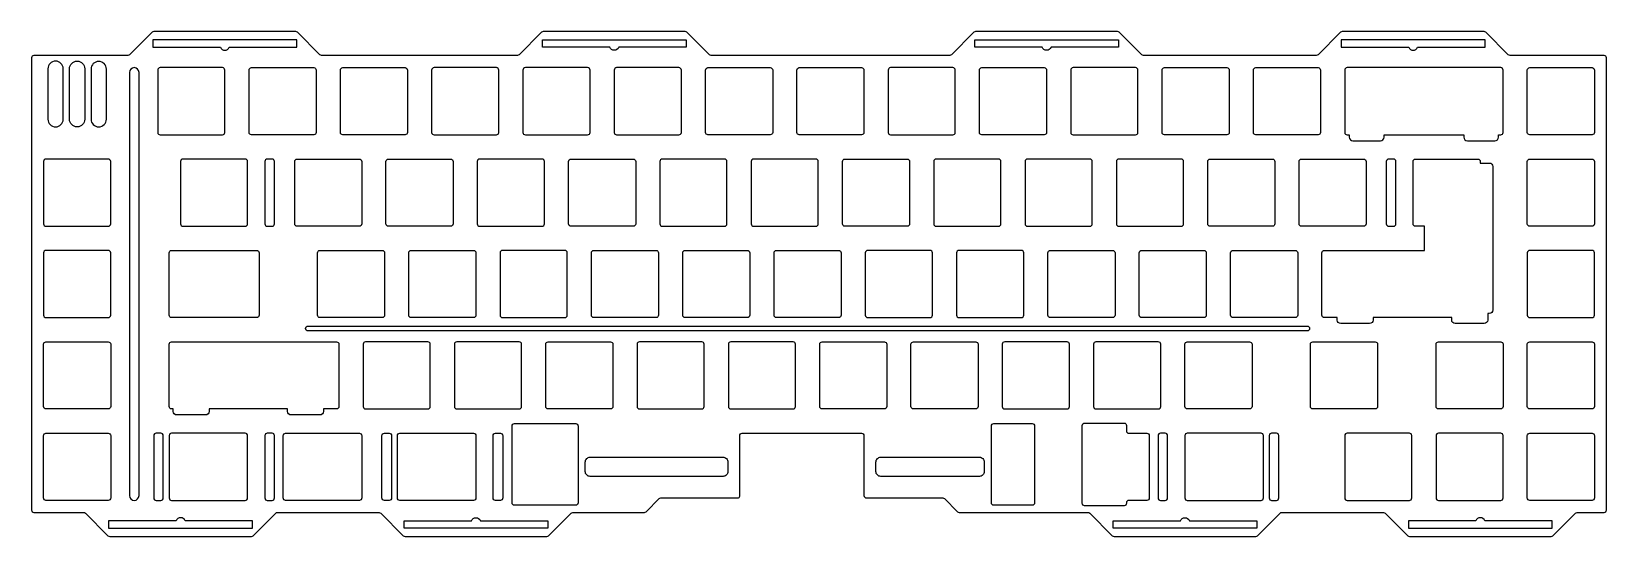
# Model space of a CAD drawing. Header units: millimetres. Extents: x 0 to 329, y 60 to 166.
import ezdxf

# ---------------------------------------------------------------- set-up
doc = ezdxf.new("R2010")
doc.units = ezdxf.units.MM
doc.layers.get('0').update_dxf_attribs({"linetype": 'CONTINUOUS'})

msp = doc.modelspace()

# ---------------------------------------------------------------- linework, layer by layer
for points in [[(190.47, 68.21), (193.2, 65.48, 0.198912), (193.55, 65.33), (220.44, 65.33, -0.198912), (220.8, 65.18), (225.5, 60.48, 0.198912), (225.86, 60.33), (255.44, 60.33, 0.198912), (255.8, 60.48), (260.5, 65.18, -0.198912), (260.86, 65.33), (282.07, 65.33, -0.198912), (282.42, 65.18), (287.13, 60.48, 0.198912), (287.48, 60.33), (317.07, 60.33, 0.198912), (317.42, 60.48), (322.13, 65.18, -0.198912), (322.48, 65.33), (328.11, 65.33, 0.414214), (328.61, 65.83), (328.61, 160.08, 0.414214), (328.11, 160.58), (308.48, 160.58, -0.198912), (308.13, 160.73), (303.42, 165.43, 0.198912), (303.07, 165.58), (273.48, 165.58, 0.198912), (273.13, 165.43), (268.42, 160.73, -0.198912), (268.07, 160.58), (231.99, 160.58, -0.198912), (231.64, 160.73), (226.93, 165.43, 0.198912), (226.58, 165.58), (196.99, 165.58, 0.198912), (196.64, 165.43), (191.93, 160.73, -0.198912), (191.58, 160.58), (141.79, 160.58, -0.198912), (141.44, 160.73), (136.73, 165.43, 0.198912), (136.38, 165.58), (106.79, 165.58, 0.198912), (106.44, 165.43), (101.73, 160.73, -0.198912), (101.38, 160.58), (60.54, 160.58, -0.198912), (60.19, 160.73), (55.48, 165.43, 0.198912), (55.13, 165.58), (25.54, 165.58, 0.198912), (25.19, 165.43), (20.48, 160.73, -0.198912), (20.13, 160.58), (0.5, 160.58, 0.414214), (0, 160.08), (0, 65.83, 0.414214), (0.5, 65.33), (10.89, 65.33, -0.198912), (11.25, 65.18), (15.95, 60.48, 0.198912), (16.31, 60.33), (45.89, 60.33, 0.198912), (46.25, 60.48), (50.95, 65.18, -0.198912), (51.31, 65.33), (72.52, 65.33, -0.198912), (72.87, 65.18), (77.58, 60.48, 0.198912), (77.93, 60.33), (107.52, 60.33, 0.198912), (107.87, 60.48), (112.58, 65.18, -0.198912), (112.93, 65.33), (127.88, 65.33, 0.198912), (128.23, 65.48), (130.97, 68.21, -0.198912), (131.32, 68.35), (147.38, 68.35, 0.414214), (147.78, 68.75), (147.78, 81.35, -0.414214), (148.28, 81.85), (173.19, 81.85, -0.414214), (173.69, 81.35), (173.69, 68.85, 0.414214), (174.19, 68.35), (190.11, 68.35, -0.198912)], [(39.4, 162.33, 0.693889), (41.27, 162.33), (55.34, 162.33), (55.34, 163.83), (25.34, 163.83), (25.34, 162.33)], [(136.59, 162.33), (122.52, 162.33, -0.693889), (120.65, 162.33), (106.59, 162.33), (106.59, 163.83), (136.59, 163.83)], [(196.79, 162.33), (196.79, 163.83), (226.79, 163.83), (226.79, 162.33), (212.72, 162.33, -0.693889), (210.85, 162.33)], [(287.34, 162.33, 0.693889), (289.21, 162.33), (303.27, 162.33), (303.27, 163.83), (273.27, 163.83), (273.27, 162.33)], [(3.42, 147.31, 1), (6.62, 147.31), (6.62, 157.81, 1), (3.42, 157.81)], [(11.12, 157.81), (11.12, 147.31, -1), (7.92, 147.31), (7.92, 157.81, -1)], [(15.62, 157.75, 1), (12.42, 157.75), (12.42, 147.31, 1), (15.62, 147.31)], [(22.43, 157.05, 1), (20.43, 157.05), (20.43, 68.85, 1), (22.43, 68.85)], [(26.84, 158.05, 0.414214), (26.34, 157.55), (26.34, 144.55, 0.414214), (26.84, 144.05), (39.84, 144.05, 0.414214), (40.34, 144.55), (40.34, 157.55, 0.414214), (39.84, 158.05)], [(45.89, 158.05), (58.89, 158.05, -0.414214), (59.39, 157.55), (59.39, 144.55, -0.414214), (58.89, 144.05), (45.89, 144.05, -0.414214), (45.39, 144.55), (45.39, 157.55, -0.414214)], [(78.44, 157.55), (78.44, 144.55, -0.414214), (77.94, 144.05), (64.94, 144.05, -0.414214), (64.44, 144.55), (64.44, 157.55, -0.414214), (64.94, 158.05), (77.94, 158.05, -0.414214)], [(97.49, 157.55, 0.414214), (96.99, 158.05), (83.99, 158.05, 0.414214), (83.49, 157.55), (83.49, 144.55, 0.414214), (83.99, 144.05), (96.99, 144.05, 0.414214), (97.49, 144.55)], [(103.04, 158.05, 0.414214), (102.54, 157.55), (102.54, 144.55, 0.414214), (103.04, 144.05), (116.04, 144.05, 0.414214), (116.54, 144.55), (116.54, 157.55, 0.414214), (116.04, 158.05)], [(122.09, 158.05, 0.414214), (121.59, 157.55), (121.59, 144.55, 0.414214), (122.09, 144.05), (135.09, 144.05, 0.414214), (135.59, 144.55), (135.59, 157.55, 0.414214), (135.09, 158.05)], [(154.14, 144.05), (141.14, 144.05, -0.414214), (140.64, 144.55), (140.64, 157.55, -0.414214), (141.14, 158.05), (154.14, 158.05, -0.414214), (154.64, 157.55), (154.64, 144.55, -0.414214)], [(173.19, 144.05), (160.19, 144.05, -0.414214), (159.69, 144.55), (159.69, 157.55, -0.414214), (160.19, 158.05), (173.19, 158.05, -0.414214), (173.69, 157.55), (173.69, 144.55, -0.414214)], [(192.24, 144.05, 0.414214), (192.74, 144.55), (192.74, 157.55, 0.414214), (192.24, 158.05), (179.24, 158.05, 0.414214), (178.74, 157.55), (178.74, 144.55, 0.414214), (179.24, 144.05)], [(197.79, 144.55), (197.79, 157.55, -0.414214), (198.29, 158.05), (211.29, 158.05, -0.414214), (211.79, 157.55), (211.79, 144.55, -0.414214), (211.29, 144.05), (198.29, 144.05, -0.414214)], [(217.34, 158.05, 0.414214), (216.84, 157.55), (216.84, 144.55, 0.414214), (217.34, 144.05), (230.34, 144.05, 0.414214), (230.84, 144.55), (230.84, 157.55, 0.414214), (230.34, 158.05)], [(249.89, 157.55), (249.89, 144.55, -0.414214), (249.39, 144.05), (236.39, 144.05, -0.414214), (235.89, 144.55), (235.89, 157.55, -0.414214), (236.39, 158.05), (249.39, 158.05, -0.414214)], [(254.94, 144.55), (254.94, 157.55, -0.414214), (255.44, 158.05), (268.44, 158.05, -0.414214), (268.94, 157.55), (268.94, 144.55, -0.414214), (268.44, 144.05), (255.44, 144.05, -0.414214)], [(273.99, 144.55, 0.414214), (274.49, 144.05), (274.95, 144.05), (274.95, 143.55, 0.414214), (275.7, 142.8), (281.45, 142.8, 0.414214), (282.2, 143.55), (282.2, 144.05), (298.83, 144.05), (298.83, 143.55, 0.414214), (299.58, 142.8), (305.33, 142.8, 0.414214), (306.08, 143.55), (306.08, 144.05), (306.54, 144.05, 0.414214), (307.04, 144.55), (307.04, 157.55, 0.414214), (306.54, 158.05), (274.49, 158.05, 0.414214), (273.99, 157.55)], [(326.09, 157.55), (326.09, 144.55, -0.414214), (325.59, 144.05), (312.59, 144.05, -0.414214), (312.09, 144.55), (312.09, 157.55, -0.414214), (312.59, 158.05), (325.59, 158.05, -0.414214)], [(3.02, 139, 0.414214), (2.52, 138.5), (2.52, 125.5, 0.414214), (3.02, 125), (16.02, 125, 0.414214), (16.52, 125.5), (16.52, 138.5, 0.414214), (16.02, 139)], [(45.1, 138.5, 0.414214), (44.6, 139), (31.6, 139, 0.414214), (31.1, 138.5), (31.1, 125.5, 0.414214), (31.6, 125), (44.6, 125, 0.414214), (45.1, 125.5)], [(50.7, 138.5, 0.414214), (50.2, 139), (49.2, 139, 0.414214), (48.7, 138.5), (48.7, 125.5, 0.414214), (49.2, 125), (50.2, 125, 0.414214), (50.7, 125.5)], [(68.91, 138.5), (68.91, 125.5, -0.414214), (68.41, 125), (55.41, 125, -0.414214), (54.91, 125.5), (54.91, 138.5, -0.414214), (55.41, 139), (68.41, 139, -0.414214)], [(87.46, 125), (74.46, 125, -0.414214), (73.96, 125.5), (73.96, 138.5, -0.414214), (74.46, 139), (87.46, 139, -0.414214), (87.96, 138.5), (87.96, 125.5, -0.414214)], [(107.01, 138.5, 0.414214), (106.51, 139), (93.51, 139, 0.414214), (93.01, 138.5), (93.01, 125.5, 0.414214), (93.51, 125), (106.51, 125, 0.414214), (107.01, 125.5)], [(112.56, 139), (125.56, 139, -0.414214), (126.06, 138.5), (126.06, 125.5, -0.414214), (125.56, 125), (112.56, 125, -0.414214), (112.06, 125.5), (112.06, 138.5, -0.414214)], [(131.61, 139, 0.414214), (131.11, 138.5), (131.11, 125.5, 0.414214), (131.61, 125), (144.61, 125, 0.414214), (145.11, 125.5), (145.11, 138.5, 0.414214), (144.61, 139)], [(164.16, 138.5, 0.414214), (163.66, 139), (150.66, 139, 0.414214), (150.16, 138.5), (150.16, 125.5, 0.414214), (150.66, 125), (163.66, 125, 0.414214), (164.16, 125.5)], [(169.71, 139), (182.71, 139, -0.414214), (183.21, 138.5), (183.21, 125.5, -0.414214), (182.71, 125), (169.71, 125, -0.414214), (169.21, 125.5), (169.21, 138.5, -0.414214)], [(188.26, 125.5, 0.414214), (188.76, 125), (201.76, 125, 0.414214), (202.26, 125.5), (202.26, 138.5, 0.414214), (201.76, 139), (188.76, 139, 0.414214), (188.26, 138.5)], [(207.81, 139, 0.414214), (207.31, 138.5), (207.31, 125.5, 0.414214), (207.81, 125), (220.81, 125, 0.414214), (221.31, 125.5), (221.31, 138.5, 0.414214), (220.81, 139)], [(239.86, 125, 0.414214), (240.36, 125.5), (240.36, 138.5, 0.414214), (239.86, 139), (226.86, 139, 0.414214), (226.36, 138.5), (226.36, 125.5, 0.414214), (226.86, 125)], [(245.91, 139), (258.91, 139, -0.414214), (259.41, 138.5), (259.41, 125.5, -0.414214), (258.91, 125), (245.91, 125, -0.414214), (245.41, 125.5), (245.41, 138.5, -0.414214)], [(277.96, 125), (264.96, 125, -0.414214), (264.46, 125.5), (264.46, 138.5, -0.414214), (264.96, 139), (277.96, 139, -0.414214), (278.46, 138.5), (278.46, 125.5, -0.414214)], [(269.73, 119.95), (290.66, 119.95), (290.66, 125), (288.77, 125, -0.414214), (288.27, 125.5), (288.27, 138.5, -0.414214), (288.77, 139), (301.77, 139, -0.414214), (302.27, 138.5), (302.27, 138.17), (304.16, 138.17, -0.414214), (304.91, 137.42), (304.91, 107.54, -0.414214), (304.16, 106.79), (303.82, 106.79), (303.82, 105.45, -0.414214), (303.07, 104.7), (297.07, 104.7, -0.414214), (296.32, 105.45), (296.32, 105.95), (279.94, 105.95), (279.94, 105.45, -0.414214), (279.19, 104.7), (273.19, 104.7, -0.414214), (272.44, 105.45), (272.44, 105.95), (269.73, 105.95, -0.414214), (269.23, 106.45), (269.23, 119.45, -0.414214)], [(282.67, 125.5, 0.414214), (283.17, 125), (284.18, 125, 0.414214), (284.68, 125.5), (284.68, 138.5, 0.414214), (284.18, 139), (283.17, 139, 0.414214), (282.67, 138.5)], [(326.09, 138.5), (326.09, 125.5, -0.414214), (325.59, 125), (312.59, 125, -0.414214), (312.09, 125.5), (312.09, 138.5, -0.414214), (312.59, 139), (325.59, 139, -0.414214)], [(16.52, 119.45, 0.414214), (16.02, 119.95), (3.02, 119.95, 0.414214), (2.52, 119.45), (2.52, 106.45, 0.414214), (3.02, 105.95), (16.02, 105.95, 0.414214), (16.52, 106.45)], [(46.98, 105.95), (29.22, 105.95, -0.414214), (28.72, 106.45), (28.72, 119.45, -0.414214), (29.22, 119.95), (46.98, 119.95, -0.414214), (47.48, 119.45), (47.48, 106.45, -0.414214)], [(73.17, 105.95), (60.17, 105.95, -0.414214), (59.67, 106.45), (59.67, 119.45, -0.414214), (60.17, 119.95), (73.17, 119.95, -0.414214), (73.67, 119.45), (73.67, 106.45, -0.414214)], [(92.22, 105.95), (79.22, 105.95, -0.414214), (78.72, 106.45), (78.72, 119.45, -0.414214), (79.22, 119.95), (92.22, 119.95, -0.414214), (92.72, 119.45), (92.72, 106.45, -0.414214)], [(98.27, 119.95, 0.414214), (97.77, 119.45), (97.77, 106.45, 0.414214), (98.27, 105.95), (111.27, 105.95, 0.414214), (111.77, 106.45), (111.77, 119.45, 0.414214), (111.27, 119.95)], [(130.82, 119.45), (130.82, 106.45, -0.414214), (130.32, 105.95), (117.32, 105.95, -0.414214), (116.82, 106.45), (116.82, 119.45, -0.414214), (117.32, 119.95), (130.32, 119.95, -0.414214)], [(149.87, 119.45), (149.87, 106.45, -0.414214), (149.37, 105.95), (136.38, 105.95, -0.414214), (135.88, 106.45), (135.88, 119.45, -0.414214), (136.38, 119.95), (149.37, 119.95, -0.414214)], [(155.42, 119.95), (168.42, 119.95, -0.414214), (168.92, 119.45), (168.92, 106.45, -0.414214), (168.42, 105.95), (155.42, 105.95, -0.414214), (154.93, 106.45), (154.93, 119.45, -0.414214)], [(187.47, 105.95, 0.414214), (187.97, 106.45), (187.97, 119.45, 0.414214), (187.47, 119.95), (174.47, 119.95, 0.414214), (173.97, 119.45), (173.97, 106.45, 0.414214), (174.47, 105.95)], [(193.52, 119.95, 0.414214), (193.02, 119.45), (193.02, 106.45, 0.414214), (193.52, 105.95), (206.52, 105.95, 0.414214), (207.03, 106.45), (207.03, 119.45, 0.414214), (206.52, 119.95)], [(212.57, 119.95), (225.57, 119.95, -0.414214), (226.07, 119.45), (226.07, 106.45, -0.414214), (225.57, 105.95), (212.57, 105.95, -0.414214), (212.07, 106.45), (212.07, 119.45, -0.414214)], [(244.63, 105.95), (231.62, 105.95, -0.414214), (231.12, 106.45), (231.12, 119.45, -0.414214), (231.62, 119.95), (244.63, 119.95, -0.414214), (245.12, 119.45), (245.12, 106.45, -0.414214)], [(263.68, 105.95), (250.67, 105.95, -0.414214), (250.17, 106.45), (250.17, 119.45, -0.414214), (250.67, 119.95), (263.68, 119.95, -0.414214), (264.18, 119.45), (264.18, 106.45, -0.414214)], [(312.09, 106.45, 0.414214), (312.59, 105.95), (325.59, 105.95, 0.414214), (326.09, 106.45), (326.09, 119.45, 0.414214), (325.59, 119.95), (312.59, 119.95, 0.414214), (312.09, 119.45)], [(266.17, 103.18), (57.68, 103.18, -1), (57.68, 104.18), (66.72, 104.18), (257.23, 104.18), (266.17, 104.18, -1)], [(3.02, 100.9), (16.02, 100.9, -0.414214), (16.52, 100.4), (16.52, 87.4, -0.414214), (16.02, 86.9), (3.02, 86.9, -0.414214), (2.52, 87.4), (2.52, 100.4, -0.414214)], [(60.18, 85.65), (54.18, 85.65, -0.414214), (53.43, 86.4), (53.43, 86.9), (37.06, 86.9), (37.06, 86.4, -0.414214), (36.31, 85.65), (30.31, 85.65, -0.414214), (29.56, 86.4), (29.56, 86.9), (29.22, 86.9, -0.414214), (28.72, 87.4), (28.72, 100.4, -0.414214), (29.22, 100.9), (63.65, 100.9, -0.414214), (64.15, 100.4), (64.15, 87.4, -0.414214), (63.65, 86.9), (60.93, 86.9), (60.93, 86.4, -0.414214)], [(69.7, 100.9, 0.414214), (69.2, 100.4), (69.2, 87.4, 0.414214), (69.7, 86.9), (82.7, 86.9, 0.414214), (83.2, 87.4), (83.2, 100.4, 0.414214), (82.7, 100.9)], [(88.75, 100.9, 0.414214), (88.25, 100.4), (88.25, 87.4, 0.414214), (88.75, 86.9), (101.75, 86.9, 0.414214), (102.25, 87.4), (102.25, 100.4, 0.414214), (101.75, 100.9)], [(107.8, 100.9), (120.8, 100.9, -0.414214), (121.3, 100.4), (121.3, 87.4, -0.414214), (120.8, 86.9), (107.8, 86.9, -0.414214), (107.3, 87.4), (107.3, 100.4, -0.414214)], [(140.35, 100.4, 0.414214), (139.85, 100.9), (126.85, 100.9, 0.414214), (126.35, 100.4), (126.35, 87.4, 0.414214), (126.85, 86.9), (139.85, 86.9, 0.414214), (140.35, 87.4)], [(159.4, 100.4, 0.414214), (158.9, 100.9), (145.9, 100.9, 0.414214), (145.4, 100.4), (145.4, 87.4, 0.414214), (145.9, 86.9), (158.9, 86.9, 0.414214), (159.4, 87.4)], [(164.95, 100.9), (177.95, 100.9, -0.414214), (178.45, 100.4), (178.45, 87.4, -0.414214), (177.95, 86.9), (164.95, 86.9, -0.414214), (164.45, 87.4), (164.45, 100.4, -0.414214)], [(184, 100.9), (197, 100.9, -0.414214), (197.5, 100.4), (197.5, 87.4, -0.414214), (197, 86.9), (184, 86.9, -0.414214), (183.5, 87.4), (183.5, 100.4, -0.414214)], [(203.05, 100.9, 0.414214), (202.55, 100.4), (202.55, 87.4, 0.414214), (203.05, 86.9), (216.05, 86.9, 0.414214), (216.55, 87.4), (216.55, 100.4, 0.414214), (216.05, 100.9)], [(222.1, 100.9, 0.414214), (221.6, 100.4), (221.6, 87.4, 0.414214), (222.1, 86.9), (235.1, 86.9, 0.414214), (235.6, 87.4), (235.6, 100.4, 0.414214), (235.1, 100.9)], [(254.65, 100.4), (254.65, 87.4, -0.414214), (254.15, 86.9), (241.15, 86.9, -0.414214), (240.65, 87.4), (240.65, 100.4, -0.414214), (241.15, 100.9), (254.15, 100.9, -0.414214)], [(267.34, 100.9), (280.34, 100.9, -0.414214), (280.84, 100.4), (280.84, 87.4, -0.414214), (280.34, 86.9), (267.34, 86.9, -0.414214), (266.84, 87.4), (266.84, 100.4, -0.414214)], [(307.04, 100.4), (307.04, 87.4, -0.414214), (306.54, 86.9), (293.54, 86.9, -0.414214), (293.04, 87.4), (293.04, 100.4, -0.414214), (293.54, 100.9), (306.54, 100.9, -0.414214)], [(312.59, 100.9), (325.59, 100.9, -0.414214), (326.09, 100.4), (326.09, 87.4, -0.414214), (325.59, 86.9), (312.59, 86.9, -0.414214), (312.09, 87.4), (312.09, 100.4, -0.414214)], [(113.54, 66.85), (100.78, 66.85, -0.414214), (100.28, 67.35), (100.28, 83.35, -0.414214), (100.78, 83.85), (113.54, 83.85, -0.414214), (114.04, 83.35), (114.04, 67.35, -0.414214)], [(200.28, 67.35), (200.28, 83.35, -0.414214), (200.78, 83.85), (208.78, 83.85, -0.414214), (209.28, 83.35), (209.28, 67.35, -0.414214), (208.78, 66.85), (200.78, 66.85, -0.414214)], [(232.72, 67.85), (228.96, 67.85, 0.414214), (228.46, 67.35), (228.46, 67.23, -0.414214), (227.96, 66.73), (219.72, 66.73, -0.414214), (219.22, 67.23), (219.22, 83.47, -0.414214), (219.72, 83.97), (227.96, 83.97, -0.414214), (228.46, 83.47), (228.46, 82.35, 0.414214), (228.96, 81.85), (232.72, 81.85, -0.414214), (233.22, 81.35), (233.22, 68.35, -0.414214)], [(16.52, 81.35), (16.52, 68.35, -0.414214), (16.02, 67.85), (3.02, 67.85, -0.414214), (2.52, 68.35), (2.52, 81.35, -0.414214), (3.02, 81.85), (16.02, 81.85, -0.414214)], [(25.5, 68.35, 0.414214), (26, 67.85), (27, 67.85, 0.414214), (27.5, 68.35), (27.5, 81.35, 0.414214), (27, 81.85), (26, 81.85, 0.414214), (25.5, 81.35)], [(28.72, 68.35, 0.414214), (29.22, 67.85), (44.6, 67.85, 0.414214), (45.1, 68.35), (45.1, 81.35, 0.414214), (44.6, 81.85), (29.22, 81.85, 0.414214), (28.72, 81.35)], [(49.2, 81.85, 0.414214), (48.7, 81.35), (48.7, 68.35, 0.414214), (49.2, 67.85), (50.2, 67.85, 0.414214), (50.7, 68.35), (50.7, 81.35, 0.414214), (50.2, 81.85)], [(53.03, 81.85), (68.41, 81.85, -0.414214), (68.91, 81.35), (68.91, 68.35, -0.414214), (68.41, 67.85), (53.03, 67.85, -0.414214), (52.53, 68.35), (52.53, 81.35, -0.414214)], [(75.12, 81.35), (75.12, 68.35, -0.414214), (74.62, 67.85), (73.62, 67.85, -0.414214), (73.12, 68.35), (73.12, 81.35, -0.414214), (73.62, 81.85), (74.62, 81.85, -0.414214)], [(92.22, 67.85), (76.84, 67.85, -0.414214), (76.34, 68.35), (76.34, 81.35, -0.414214), (76.84, 81.85), (92.22, 81.85, -0.414214), (92.72, 81.35), (92.72, 68.35, -0.414214)], [(96.32, 68.35), (96.32, 81.35, -0.414214), (96.82, 81.85), (97.82, 81.85, -0.414214), (98.32, 81.35), (98.32, 68.35, -0.414214), (97.82, 67.85), (96.82, 67.85, -0.414214)], [(235.05, 68.35, 0.414214), (235.55, 67.85), (236.55, 67.85, 0.414214), (237.05, 68.35), (237.05, 81.35, 0.414214), (236.55, 81.85), (235.55, 81.85, 0.414214), (235.05, 81.35)], [(240.65, 68.35, 0.414214), (241.15, 67.85), (256.53, 67.85, 0.414214), (257.03, 68.35), (257.03, 81.35, 0.414214), (256.53, 81.85), (241.15, 81.85, 0.414214), (240.65, 81.35)], [(258.75, 81.85, 0.414214), (258.25, 81.35), (258.25, 68.35, 0.414214), (258.75, 67.85), (259.75, 67.85, 0.414214), (260.25, 68.35), (260.25, 81.35, 0.414214), (259.75, 81.85)], [(273.99, 68.35, 0.414214), (274.49, 67.85), (287.49, 67.85, 0.414214), (287.99, 68.35), (287.99, 81.35, 0.414214), (287.49, 81.85), (274.49, 81.85, 0.414214), (273.99, 81.35)], [(293.04, 68.35, 0.414214), (293.54, 67.85), (306.54, 67.85, 0.414214), (307.04, 68.35), (307.04, 81.35, 0.414214), (306.54, 81.85), (293.54, 81.85, 0.414214), (293.04, 81.35)], [(312.59, 81.85), (325.59, 81.85, -0.414214), (326.09, 81.35), (326.09, 68.35, -0.414214), (325.59, 67.85), (312.59, 67.85, -0.414214), (312.09, 68.35), (312.09, 81.35, -0.414214)], [(144.28, 72.85), (116.54, 72.85, -0.414214), (115.54, 73.85), (115.54, 75.85, -0.414214), (116.54, 76.85), (144.28, 76.85, -0.414214), (145.28, 75.85), (145.28, 73.85, -0.414214)], [(176.19, 73.85), (176.19, 75.85, -0.414214), (177.19, 76.85), (197.78, 76.85, -0.414214), (198.78, 75.85), (198.78, 73.85, -0.414214), (197.78, 72.85), (177.19, 72.85, -0.414214)], [(32.04, 63.58, 0.693889), (30.16, 63.58), (16.1, 63.58), (16.1, 62.08), (46.1, 62.08), (46.1, 63.58)], [(77.73, 63.58), (91.79, 63.58, -0.693889), (93.66, 63.58), (107.72, 63.58), (107.72, 62.08), (77.73, 62.08)], [(225.65, 63.58), (239.71, 63.58, -0.693889), (241.59, 63.58), (255.65, 63.58), (255.65, 62.08), (225.65, 62.08)], [(303.21, 63.58, 0.693889), (301.34, 63.58), (287.28, 63.58), (287.28, 62.08), (317.28, 62.08), (317.28, 63.58)]]:
    msp.add_lwpolyline(points, format="xyb", close=True)

doc.saveas('drawing.dxf')
